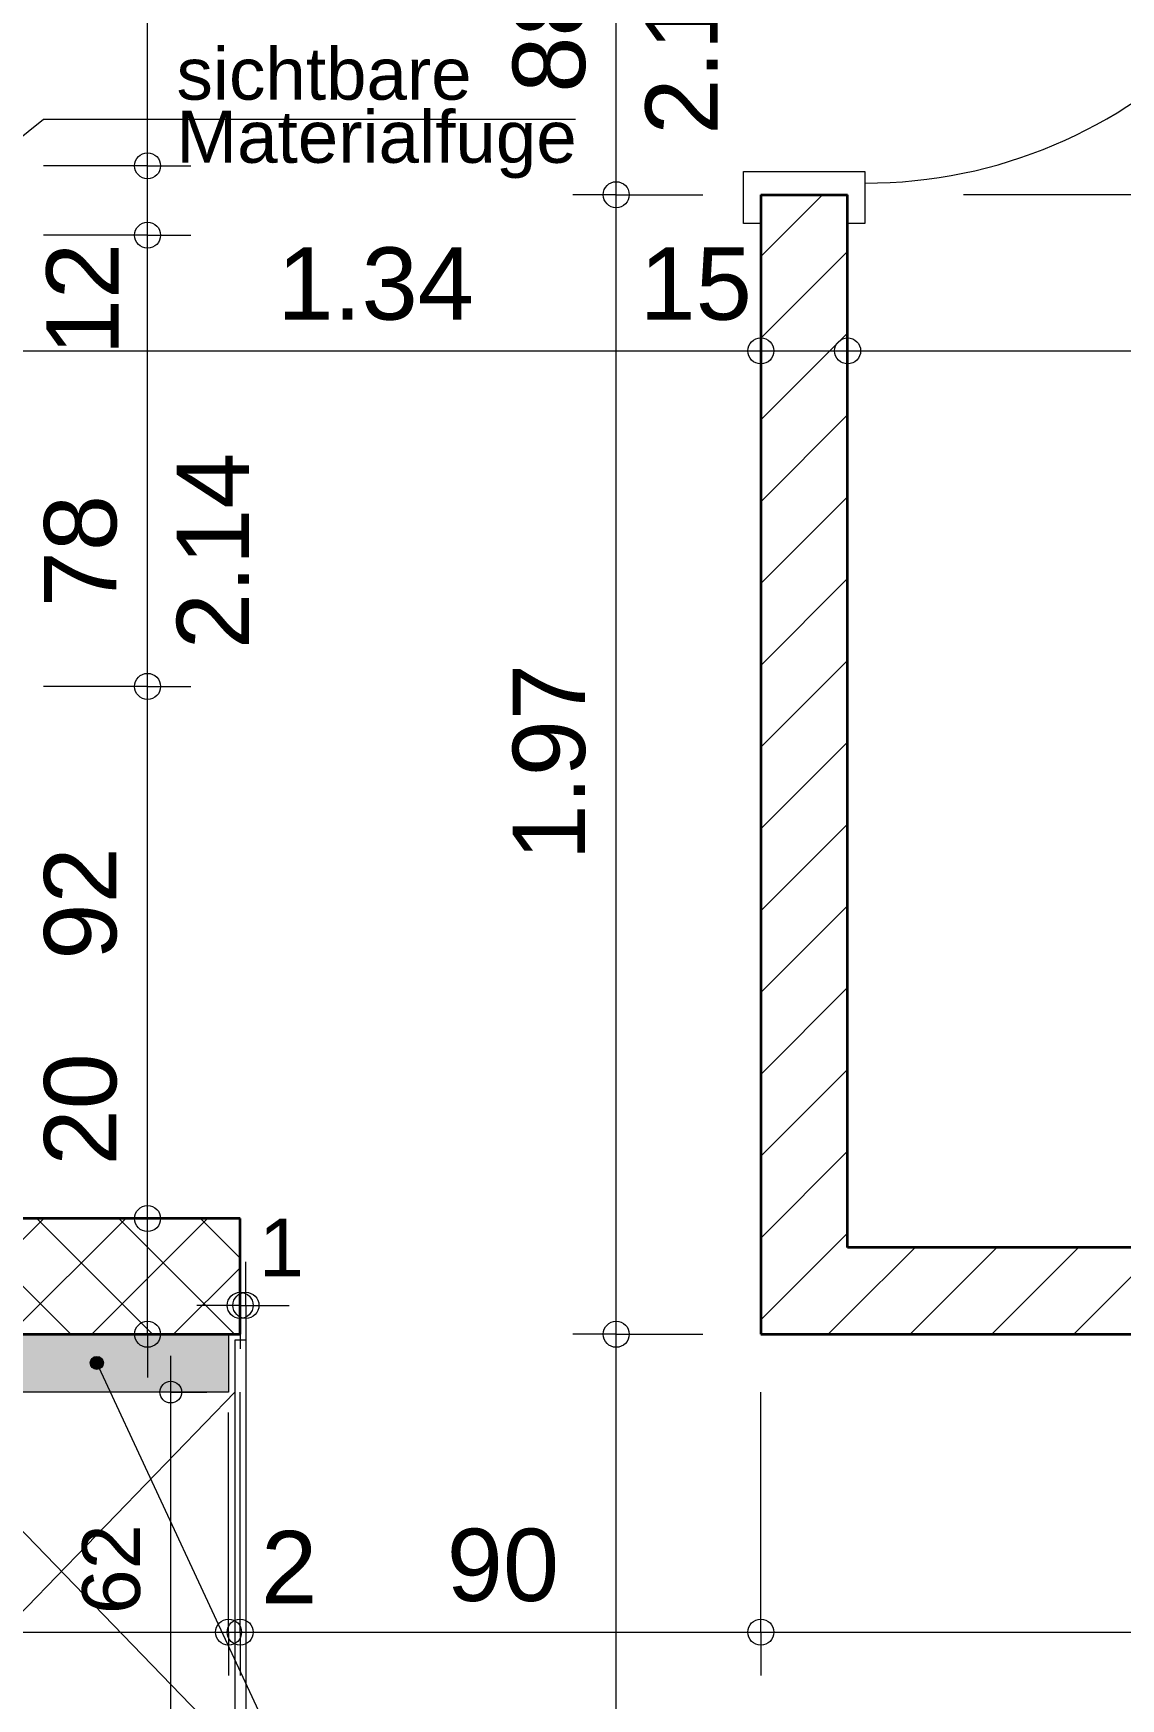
# Model space of a CAD drawing. Header units: metres. Extents: x 0.003 to 0.843, y 0.003 to 0.597.
# Drawn here: x 0.5292 to 0.5668, y 0.2635 to 0.3211 of the extents above; entities that cross this region are included whole.
import ezdxf

# ---------------------------------------------------------------- set-up
doc = ezdxf.new("R2010")
doc.units = ezdxf.units.M
doc.linetypes.add('AUSGEZOGEN', pattern=[0])
for name, color, linetype, lineweight in [('Detailmasse', 7, 'AUSGEZOGEN', 13), ('Kueche', 7, 'AUSGEZOGEN', 18), ('Leichtbauwaende', 7, 'AUSGEZOGEN', 18), ('Text Werkplan Ausfuehrung', 7, 'AUSGEZOGEN', 25), ('Tuerzarge', 7, 'AUSGEZOGEN', 13), ('Wand Beton bewehrt', 7, 'AUSGEZOGEN', 35), ('Wand Mauerwerk tragend', 7, 'AUSGEZOGEN', 35), ('Werkplan- Ausfuehrungsmasse', 7, 'AUSGEZOGEN', 13)]:
    doc.layers.add(name, color=color, linetype=linetype, lineweight=lineweight)
doc.styles.add('ARIAL', font='ARIAL.TTF')

msp = doc.modelspace()

# ---------------------------------------------------------------- hatches: boundary and pattern name
at = {"layer": 'Leichtbauwaende', "linetype": 'AUSGEZOGEN', "lineweight": 13}
msp.add_hatch(color=254, dxfattribs=at).paths.add_polyline_path([(0.4828599892742936, 0.2760973608807913), (0.4828599892742936, 0.2740973609254947), (0.5359599880874165, 0.2740973609254947), (0.5359599880874165, 0.2760973608807913)])
at = {"layer": 'Text Werkplan Ausfuehrung', "linetype": 'AUSGEZOGEN', "lineweight": 13}
for points in [[(0.5311833246228054, 0.2751258905762692), (0.5315342391151504, 0.2752890679412688), (0.5314266380842116, 0.2753283619168261)], [(0.5311833246228054, 0.2751258905762692), (0.5314266380842116, 0.2753283619168261), (0.5312226185935371, 0.2752334916175849)], [(0.5312021971694793, 0.2750105982208447), (0.5315342391151504, 0.2752890679412688), (0.5311833246228054, 0.2751258905762692)], [(0.5312021971694793, 0.2750105982208447), (0.5316102374998429, 0.2752003394466271), (0.5315342391151504, 0.2752890679412688)], [(0.5312226185935371, 0.2752334916175849), (0.5314266380842116, 0.2753283619168261), (0.531311347088179, 0.2753094900022775)], [(0.5312781949220465, 0.2749218710855948), (0.5316102374998429, 0.2752003394466271), (0.5312021971694793, 0.2750105982208447)], [(0.5312781949220465, 0.2749218710855948), (0.5316291094143915, 0.2750850484505945), (0.5316102374998429, 0.2752003394466271)], [(0.531385795958537, 0.27488257712524), (0.5316291094143915, 0.2750850484505945), (0.5312781949220465, 0.2749218710855948)], [(0.531385795958537, 0.27488257712524), (0.5315898154492112, 0.2749774474244812), (0.5316291094143915, 0.2750850484505945)], [(0.5315898154492112, 0.2749774474244812), (0.531385795958537, 0.27488257712524), (0.5315010883139614, 0.274901449671914)]]:
    msp.add_hatch(color=7, dxfattribs=at).paths.add_polyline_path(points)

# ---------------------------------------------------------------- linework, layer by layer
at = {"layer": 'Detailmasse', "color": 240, "linetype": 'AUSGEZOGEN', "lineweight": 13}
for p, q in [((0.5363599880784757, 0.2770973608584395), (0.5363599880784757, 0.278597360871478)), ((0.5365599880740055, 0.2770973608584395), (0.5365599880740055, 0.278597360871478)), ((0.5363599880784757, 0.2770973608584395), (0.5348599910866774, 0.2770973608584395)), ((0.5363599880784757, 0.2770973608584395), (0.5363599880784757, 0.2755973638666414)), ((0.5363599880784757, 0.2770973608584395), (0.5363599880784757, 0.2770973608584395)), ((0.5363599880784757, 0.2770973608584395), (0.5365599880740055, 0.2770973608584395)), ((0.5365599880740055, 0.2770973608584395), (0.5365599880740055, 0.2755973638666414)), ((0.5365599880740055, 0.2770973608584395), (0.5365599880740055, 0.2770973608584395)), ((0.5365599880740055, 0.2770973608584395), (0.538059988087044, 0.2770973608584395))]:
    msp.add_line(p, q, dxfattribs=at)
for centre in [(0.5363599880784757, 0.2770973608584395), (0.5365599880740055, 0.2770973608584395)]:
    msp.add_circle(centre, 0.0004500000039115548, dxfattribs=at)
at = {"layer": 'Kueche', "color": 7, "linetype": 'AUSGEZOGEN', "lineweight": 18}
for p, q in [((0.5365599880740055, 0.2758973608852616), (0.5361799880824991, 0.2758973608852616)), ((0.5361799880824991, 0.2758973608852616), (0.5361799880824991, 0.2616973612026564)), ((0.5365599880740055, 0.2758973608852616), (0.5365599880740055, 0.2616973612026564)), ((0.52417998835072, 0.2740973609254947), (0.5361799880824991, 0.2616973612026564)), ((0.52417998835072, 0.2616973612026564), (0.5361799880824991, 0.2740973609254947))]:
    msp.add_line(p, q, dxfattribs=at)
at = {"layer": 'Leichtbauwaende', "color": 7, "linetype": 'AUSGEZOGEN', "lineweight": 13}
for p, q in [((0.5359599880874165, 0.2760973608807913), (0.5359599880874165, 0.2740973609254947)), ((0.5359599880874165, 0.2740973609254947), (0.4828599892742936, 0.2740973609254947))]:
    msp.add_line(p, q, dxfattribs=at)
at = {"layer": 'Text Werkplan Ausfuehrung', "color": 7, "linetype": 'AUSGEZOGEN', "lineweight": 13}
for p, q in [((0.5295599882304678, 0.3180973600214906), (0.5275599882751713, 0.3164973599777809)), ((0.5479542184293172, 0.3180973600214906), (0.5295599882304678, 0.3180973600214906)), ((0.531311347088179, 0.2753094900022775), (0.531311347088179, 0.2753094900022775)), ((0.5312021971694793, 0.2750105982208447), (0.5312021971694793, 0.2750105982208447)), ((0.5385753856730002, 0.259688106595504), (0.5314062180195456, 0.2751054691522113)), ((0.5315010883139614, 0.274901449671914), (0.5315010883139614, 0.274901449671914)), ((0.5316102374998429, 0.2752003394466271), (0.5316102374998429, 0.2752003394466271))]:
    msp.add_line(p, q, dxfattribs=at)
msp.add_circle((0.5314062180195456, 0.2751054691522113), 0.0002250000019557774, dxfattribs=at)
at = {"layer": 'Tuerzarge', "color": 7, "linetype": 'AUSGEZOGEN', "lineweight": 13}
msp.add_lwpolyline([(0.5558599876426168, 0.3162973599822512), (0.5579599875956782, 0.3162973599822512), (0.5579599875956782, 0.3144973600224844), (0.5573599876090891, 0.3144973600224844), (0.5573599876090891, 0.3154973600001326), (0.5543599876761445, 0.3154973600001326), (0.5543599876761445, 0.3144973600224844), (0.5537599876895555, 0.3144973600224844), (0.5537599876895555, 0.3162973599822512), (0.5558599876426168, 0.3162973599822512)], dxfattribs=at)
msp.add_arc((0.5579599875956782, 0.3326973596156827), 0.01679999962449074, 270, 0, dxfattribs=at)
at = {"layer": 'Wand Beton bewehrt', "color": 7, "linetype": 'AUSGEZOGEN', "lineweight": 13}
for p, q in [((0.5255760729517946, 0.2760973608807912), (0.5295760728623876, 0.2800973607913843)), ((0.5305045474049461, 0.2760973608807912), (0.5265045474943532, 0.2800973607913843)), ((0.5284045000765407, 0.2760973608807912), (0.5324044999871337, 0.2800973607913843)), ((0.5333329745296923, 0.2760973608807912), (0.5293329746190993, 0.2800973607913843)), ((0.5312329272012869, 0.2760973608807912), (0.53523292711188, 0.2800973607913843)), ((0.5361614016544386, 0.2760973608807912), (0.5321614017438455, 0.2800973607913843)), ((0.5363599880784757, 0.2787272015815003), (0.5349898288685918, 0.2800973607913843)), ((0.5340613543260332, 0.2760973608807912), (0.5363599880784757, 0.2783959946332337))]:
    msp.add_line(p, q, dxfattribs=at)
at = {"layer": 'Wand Beton bewehrt', "color": 7, "linetype": 'AUSGEZOGEN', "lineweight": 35}
for p, q in [((0.5363599880784758, 0.2800973607913843), (0.5275599882751713, 0.2800973607913843)), ((0.5363599880784758, 0.2760973608807913), (0.5363599880784758, 0.2800973607913843)), ((0.4828599892742936, 0.2760973608807913), (0.5359599880874165, 0.2760973608807913)), ((0.5359599880874165, 0.2760973608807913), (0.5363599880784758, 0.2760973608807913))]:
    msp.add_line(p, q, dxfattribs=at)
at = {"layer": 'Wand Mauerwerk tragend', "color": 7, "linetype": 'AUSGEZOGEN', "lineweight": 35}
for p, q in [((0.5543599876761445, 0.3154973600001326), (0.5573599876090891, 0.3154973600001326)), ((0.5543599876761445, 0.3154973600001326), (0.5543599876761445, 0.2760973608807913)), ((0.5573599876090891, 0.279097360813736), (0.5573599876090891, 0.3154973600001326)), ((0.6307599859684715, 0.279097360813736), (0.5573599876090891, 0.279097360813736)), ((0.5543599876761445, 0.2760973608807913), (0.5573599876090891, 0.2760973608807913)), ((0.5573599876090891, 0.2760973608807913), (0.6307599859684715, 0.2760973608807913))]:
    msp.add_line(p, q, dxfattribs=at)
at = {"layer": 'Wand Mauerwerk tragend', "color": 7, "linetype": 'AUSGEZOGEN', "lineweight": 13}
for p, q in [((0.5543599876761445, 0.3133665569793807), (0.5564907906968964, 0.3154973600001326)), ((0.5543599876761445, 0.3105381298546347), (0.5573599876090891, 0.3135381297875792)), ((0.5543599876761445, 0.3077097027298882), (0.5573599876090891, 0.310709702662833)), ((0.5543599876761445, 0.3048812756051425), (0.5573599876090891, 0.3078812755380869)), ((0.5543599876761445, 0.3020528484803959), (0.5573599876090891, 0.3050528484133407)), ((0.5543599876761445, 0.29922442135565), (0.5573599876090891, 0.3022244212885944)), ((0.5543599876761445, 0.2963959942309036), (0.5573599876090891, 0.2993959941638484)), ((0.5543599876761445, 0.2935675671061575), (0.5573599876090891, 0.296567567039102)), ((0.5543599876761445, 0.2907391399814112), (0.5573599876090891, 0.293739139914356)), ((0.5543599876761445, 0.2879107128566652), (0.5573599876090891, 0.2909107127896098)), ((0.5543599876761445, 0.2850822857319189), (0.5573599876090891, 0.2880822856648637)), ((0.5543599876761445, 0.2822538586071728), (0.5573599876090891, 0.2852538585401174)), ((0.5543599876761445, 0.2794254314824265), (0.5573599876090891, 0.2824254314153712)), ((0.5543599876761445, 0.2765970043576805), (0.5573599876090891, 0.279597004290625)), ((0.5573599876090891, 0.2767685771658789), (0.5596887712569462, 0.279097360813736)), ((0.5595171984487476, 0.2760973608807913), (0.5625171983816925, 0.279097360813736)), ((0.5623456255734939, 0.2760973608807913), (0.5653456255064385, 0.279097360813736)), ((0.5651740526982401, 0.2760973608807913), (0.5681740526311848, 0.279097360813736)), ((0.5566887713240014, 0.2760973608807913), (0.5573599876090891, 0.2767685771658789))]:
    msp.add_line(p, q, dxfattribs=at)
at = {"layer": 'Werkplan- Ausfuehrungsmasse', "color": 7, "linetype": 'AUSGEZOGEN', "lineweight": 13}
for p, q in [((0.5331599881500013, 0.3164973599777809), (0.5331599881500013, 0.3692973587976089)), ((0.5493599877879031, 0.3154973600001326), (0.5493599877879031, 0.333097359606742)), ((0.5331599881500013, 0.3164973599777809), (0.5316599881369626, 0.3164973599777809)), ((0.5331599881500013, 0.3164973599777809), (0.5346599851417995, 0.3164973599777809)), ((0.5331599881500013, 0.3140973600314251), (0.5331599881500013, 0.3164973599777809)), ((0.5493599877879031, 0.3154973600001326), (0.5478599877748644, 0.3154973600001326)), ((0.5493599877879031, 0.3154973600001326), (0.5508599847797012, 0.3154973600001326)), ((0.5493599877879031, 0.2760973608807913), (0.5493599877879031, 0.3154973600001326)), ((0.5331599881500013, 0.3140973600314251), (0.5316599881369626, 0.3140973600314251)), ((0.5331599881500013, 0.3140973600314251), (0.5346599851417995, 0.3140973600314251)), ((0.5543599876761445, 0.3100973601208343), (0.5543599876761445, 0.311597360133873)), ((0.5573599876090893, 0.3100973601208343), (0.5573599876090893, 0.311597360133873)), ((0.5275599882751713, 0.3100973601208343), (0.5543599876761445, 0.3100973601208343)), ((0.5543599876761445, 0.3100973601208343), (0.5543599876761445, 0.3085973631290361)), ((0.5543599876761445, 0.3100973601208343), (0.5543599876761445, 0.3100973601208343)), ((0.5543599876761445, 0.3100973601208343), (0.5573599876090891, 0.3100973601208343)), ((0.5573599876090893, 0.3100973601208343), (0.5573599876090893, 0.3085973631290361)), ((0.5573599876090891, 0.3100973601208343), (0.5573599876090891, 0.3100973601208343)), ((0.5573599876090891, 0.3100973601208343), (0.6308599859662363, 0.3100973601208343)), ((0.5331599881500013, 0.2984973603801123), (0.5316599881369626, 0.2984973603801123)), ((0.5331599881500013, 0.2984973603801123), (0.5346599851417995, 0.2984973603801123)), ((0.5331599881500013, 0.2800973607913843), (0.5316599881369626, 0.2800973607913843)), ((0.5331599881500013, 0.2800973607913843), (0.5346599851417995, 0.2800973607913843)), ((0.5331599881500013, 0.2800973607913843), (0.5331599881500013, 0.2800973607913843)), ((0.5331599881500013, 0.2760973608807913), (0.5331599881500013, 0.2800973607913843)), ((0.5331599881500013, 0.2760973608807913), (0.5316599881369626, 0.2760973608807913)), ((0.5331599881500013, 0.2760973608807913), (0.5346599851417995, 0.2760973608807913)), ((0.5331599881500013, 0.2760973608807913), (0.5331599881500013, 0.2760973608807913)), ((0.5331599881500013, 0.2760973608807913), (0.5331599881500013, 0.2745973638889931)), ((0.5493599877879031, 0.2760973608807913), (0.5478599877748644, 0.2760973608807913)), ((0.5493599877879031, 0.2760973608807913), (0.5508599847797012, 0.2760973608807913)), ((0.5359599880874164, 0.2657972380657866), (0.5359599880874164, 0.2672972380788251)), ((0.5363599880784757, 0.2657972380657866), (0.5363599880784757, 0.2672972380788251)), ((0.5543599876761444, 0.2657972380657866), (0.5543599876761444, 0.2672972380788251)), ((0.4828599892742936, 0.2657972380657866), (0.5359599880874164, 0.2657972380657866)), ((0.5359599880874164, 0.2657972380657866), (0.5359599880874164, 0.2642972410739883)), ((0.5359599880874164, 0.2657972380657866), (0.5363599880784757, 0.2657972380657866)), ((0.5363599880784757, 0.2657972380657866), (0.5363599880784757, 0.2642972410739883)), ((0.5363599880784757, 0.2657972380657866), (0.5543599876761444, 0.2657972380657866)), ((0.5543599876761444, 0.2657972380657866), (0.5543599876761444, 0.2642972410739883)), ((0.5543599876761444, 0.2657972380657866), (0.6307599859684713, 0.2657972380657866))]:
    msp.add_line(p, q, dxfattribs=at)
at = {"layer": 'Werkplan- Ausfuehrungsmasse', "color": 253, "linetype": 'AUSGEZOGEN', "lineweight": 13}
for p, q in [((0.53395998813212, 0.2740973609254947), (0.53395998813212, 0.2753473610139704)), ((0.53395998813212, 0.2740973609254947), (0.5327099880436443, 0.2740973609254947)), ((0.53395998813212, 0.2740973609254947), (0.5352099857028952, 0.2740973609254947)), ((0.53395998813212, 0.2740973609254947), (0.53395998813212, 0.2740973609254947)), ((0.53395998813212, 0.2616973612026564), (0.53395998813212, 0.2740973609254947))]:
    msp.add_line(p, q, dxfattribs=at)
at = {"layer": 'Werkplan- Ausfuehrungsmasse', "color": 7, "linetype": 'AUSGEZOGEN', "lineweight": 13}
for points in [[(0.5331599881500013, 0.3164973599777809), (0.5325349881851376, 0.3164973599777809), (0.5325349881851376, 0.3164973599777809), (0.5325349881851376, 0.3164973599777809), (0.5325349881851376, 0.3164973599777809), (0.5325349881851376, 0.3164973599777809), (0.5325349881851376, 0.3164973599777809), (0.5325349881851374, 0.3164973599777808), (0.5325349881851374, 0.3164973599777808), (0.5295599882304675, 0.3164973599777809)], [(0.5493599877879031, 0.3154973600001326), (0.5516621691303256, 0.3154973600001326), (0.5516621691303256, 0.3154973600001326), (0.5523599877208477, 0.3154973600001326)], [(0.5747599872201686, 0.3154973600001326), (0.5741349872553048, 0.3154973600001326), (0.5741349872553048, 0.3154973600001326), (0.5741349872553048, 0.3154973600001326), (0.5741349872553048, 0.3154973600001326), (0.5741349872553048, 0.3154973600001326), (0.5741349872553048, 0.3154973600001326), (0.5741349872553048, 0.3154973600001326), (0.5741349872553048, 0.3154973600001326), (0.5741349872553047, 0.3154973600001326), (0.5741349872553047, 0.3154973600001326), (0.5741349872553047, 0.3154973600001326), (0.5741349872553047, 0.3154973600001326), (0.5741349872553047, 0.3154973600001326), (0.5741349872553047, 0.3154973600001326), (0.5741349872548889, 0.3154973600001326), (0.5741349872548889, 0.3154973600001326), (0.5741349872543712, 0.3154973600001326), (0.5741349872543712, 0.3154973600001326), (0.5741079654337408, 0.3154973600001326), (0.5741079654337408, 0.3154973600001326), (0.561359987519682, 0.3154973600001326)], [(0.5331599881500013, 0.3140973600314251), (0.5325349881851376, 0.3140973600314251), (0.5325349881851376, 0.3140973600314251), (0.5325349881851376, 0.3140973600314251), (0.5325349881851376, 0.3140973600314251), (0.5325349881851376, 0.3140973600314251), (0.5325349881851376, 0.3140973600314251), (0.5325349881851374, 0.314097360031425), (0.5325349881851374, 0.314097360031425), (0.5295599882304675, 0.3140973600314251)], [(0.5331599881500013, 0.2984973603801123), (0.5331599881500011, 0.2988876150080687), (0.5331599881500011, 0.2988876150080687), (0.5331599881500013, 0.3140973600314251)], [(0.5331599881500013, 0.2984973603801123), (0.5325349881851376, 0.2984973603801123), (0.5325349881851376, 0.2984973603801123), (0.5325349881851376, 0.2984973603801123), (0.5325349881851376, 0.2984973603801123), (0.5325349881851376, 0.2984973603801123), (0.5325349881851376, 0.2984973603801123), (0.5325349881851376, 0.2984973603801123), (0.5325349881851376, 0.2984973603801123), (0.5325349881851374, 0.2984973603801122), (0.5325349881851374, 0.2984973603801122), (0.5325349881774065, 0.2984973603801123), (0.5325349881774065, 0.2984973603801123), (0.5295599882304675, 0.2984973603801123)], [(0.5331599881500013, 0.2800973607913843), (0.5331599881500011, 0.2841433628231883), (0.5331599881500011, 0.2841433628231883), (0.5331599881500013, 0.2984973603801123)], [(0.5493599877879031, 0.2760973608807913), (0.5509115914608613, 0.2760973608807913), (0.5509115914608613, 0.2760973608807913), (0.5520520098365539, 0.2760973608807913), (0.5520520098365539, 0.2760973608807913), (0.5523599877208477, 0.2760973608807913)], [(0.5493599877879031, 0.1661973633372477), (0.5493599877879031, 0.1911058697182598), (0.5493599877879031, 0.1911058697182598), (0.5493599877879031, 0.2068974090717529), (0.5493599877879031, 0.2068974090717529), (0.5493599877879031, 0.2760973608807913)], [(0.5363599880784757, 0.2657972380657866), (0.5363599880784757, 0.2664222380307071), (0.5363599880784757, 0.2664222380307071), (0.5363599880784757, 0.2664222380325236), (0.5363599880784757, 0.2664222380325236), (0.5363599880784757, 0.2664222380325236), (0.5363599880784757, 0.2664222380325236), (0.5363599880784757, 0.2664222380434174), (0.5363599880784757, 0.2664222380434174), (0.5363599880784757, 0.2740973609254947)], [(0.5543599876761444, 0.2657972380657866), (0.5543599876761444, 0.2664222380325236), (0.5543599876761444, 0.2664222380325236), (0.5543599876761444, 0.2664222380325236), (0.5543599876761444, 0.2664222380325236), (0.5543599876761444, 0.2740973609254947)], [(0.5359599880874164, 0.2657972380657866), (0.5359599880874164, 0.2664222380307106), (0.5359599880874164, 0.2664222380307106), (0.5359599880874164, 0.2664222380325236), (0.5359599880874164, 0.2664222380325236), (0.5359599880874164, 0.2664222380325236), (0.5359599880874164, 0.2664222380325236), (0.5359599880874164, 0.2664222380433973), (0.5359599880874164, 0.2664222380433973), (0.5359599880874164, 0.2733972378959134)]]:
    msp.add_lwpolyline(points, dxfattribs=at)
for centre in [(0.5331599881500013, 0.3164973599777809), (0.5493599877879031, 0.3154973600001326), (0.5331599881500013, 0.3140973600314251), (0.5543599876761445, 0.3100973601208343), (0.5573599876090893, 0.3100973601208343), (0.5331599881500013, 0.2984973603801123), (0.5331599881500013, 0.2800973607913843), (0.5331599881500013, 0.2760973608807913), (0.5493599877879031, 0.2760973608807913), (0.5359599880874164, 0.2657972380657866), (0.5363599880784757, 0.2657972380657866), (0.5543599876761444, 0.2657972380657866)]:
    msp.add_circle(centre, 0.0004500000039115548, dxfattribs=at)
at = {"layer": 'Werkplan- Ausfuehrungsmasse', "color": 253, "linetype": 'AUSGEZOGEN', "lineweight": 13}
msp.add_circle((0.53395998813212, 0.2740973609254947), 0.0003750000265426934, dxfattribs=at)

# ---------------------------------------------------------------- texts
at = {"layer": 'Detailmasse', "color": 240, "linetype": 'AUSGEZOGEN', "lineweight": 13, "insert": (0.5370099880639472, 0.2780973608360878), "char_height": 0.002, "width": 0.001, "attachment_point": 7, "style": 'ARIAL'}
msp.add_mtext('1', dxfattribs=at)
at = {"layer": 'Text Werkplan Ausfuehrung', "color": 7, "linetype": 'AUSGEZOGEN', "lineweight": 18, "char_height": 0.001799999952316284, "width": 0.0008999999761581421, "attachment_point": 7, "style": 'ARIAL'}
for s, insert in [('sichtbare\\~', (0.5341599881276495, 0.3187573599892553)), ('Materialfuge', (0.5341599880096287, 0.3160573601799901))]:
    msp.add_mtext(s, dxfattribs=dict(at, insert=insert))
at = {"layer": 'Werkplan- Ausfuehrungsmasse', "color": 7, "linetype": 'AUSGEZOGEN', "lineweight": 13, "char_height": 0.0025, "width": 0.00125, "attachment_point": 7, "rotation": 90.00000250447816, "style": 'ARIAL'}
for s, insert in [('2.14', (0.552870219737292, 0.317572984993344)), ('88', (0.5483173547962009, 0.3190216548942912)), ('12', (0.532159988172353, 0.3099468142536721)), ('2.14', (0.5366702200993902, 0.2997830696440394)), ('78', (0.5321173551582992, 0.3012317395449868)), ('1.97', (0.5483173547962009, 0.2924779539310625)), ('92', (0.5321173551582992, 0.2890470876560798)), ('20', (0.5321173551582992, 0.2819297617522321))]:
    msp.add_mtext(s, dxfattribs=dict(at, insert=insert))
at = {"layer": 'Werkplan- Ausfuehrungsmasse', "color": 7, "linetype": 'AUSGEZOGEN', "lineweight": 13, "char_height": 0.0025, "width": 0.00125, "attachment_point": 7, "style": 'ARIAL'}
for s, insert in [('1.34', (0.5376456974521288, 0.3111416984330985)), ('15', (0.5501651036720732, 0.3111399931125365)), ('2', (0.5370834436517749, 0.2667972380434349)), ('90', (0.5435011884197599, 0.2668398710574883))]:
    msp.add_mtext(s, dxfattribs=dict(at, insert=insert))
at = {"layer": 'Werkplan- Ausfuehrungsmasse', "color": 253, "linetype": 'AUSGEZOGEN', "lineweight": 13, "insert": (0.5329258817432285, 0.2664171427727929), "char_height": 0.002, "width": 0.001, "attachment_point": 7, "rotation": 90.00000250447816, "style": 'ARIAL'}
msp.add_mtext('62', dxfattribs=at)

doc.saveas('drawing.dxf')
